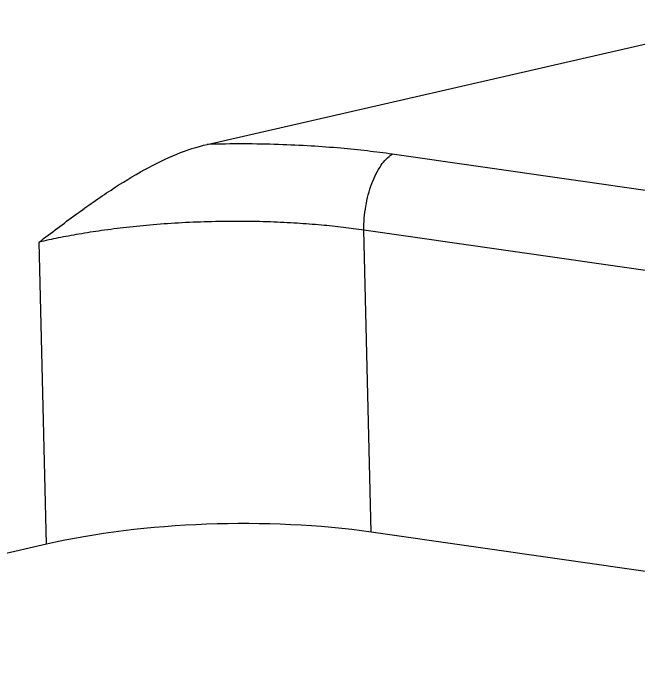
# Model space of a CAD drawing. Header units: millimetres. Extents: x 1034 to 1636, y -2154 to -1937.
# Drawn here: x 1110 to 1119.97, y -2057.61 to -2046.91 of the extents above; entities that cross this region are included whole.
import ezdxf

# ---------------------------------------------------------------- set-up
doc = ezdxf.new("R2010")
doc.units = ezdxf.units.MM

# ---------------------------------------------------------------- blocks, each defined once
blk = doc.blocks.new('*u3')
at = {"color": 7}
for p, q in [((15.46688597069181, -23.69421608241464), (24.57766232169195, -21.60588406341458)), ((24.88023764929187, -24.77966951551457), (18.41712067999197, -23.85104290431445)), ((24.42795861579179, -25.99084803751452), (17.96484112489179, -25.06222135141456)), ((18.08265413469178, -29.87873622501456), (17.96484112489179, -25.06222135141456)), ((12.90231969769184, -30.07003491241449), (12.78449854749192, -25.25352661021452)), ((24.5457711039918, -30.80736283621445), (18.08265413469178, -29.87873622501456)), ((12.90231969769184, -30.07003491241449), (3.132107584391747, -32.30951989171444))]:
    blk.add_line(p, q, dxfattribs=at)
blk.add_ellipse((15.71270568609191, -31.27595158541453), major_axis=(4.9986443317, 0.1165522752), ratio=0.3059277794, start_param=1.0697146122, end_param=2.1607253548, dxfattribs=at)
for points, start_tangent, end_tangent in [([(12.78449854749192, -25.25352661021452), (13.37252947539184, -24.81250226181464), (13.93194039649188, -24.42213003311463), (14.46979229479189, -24.0962852743146), (14.98274917709182, -23.85002603851444), (15.46688596729189, -23.6942160826145)], (0.7959344799484454, 0.6053827744734716), (0.9747214227792356, 0.2234236960915801)), ([(18.41712067999197, -23.85104290431445), (18.01980038069189, -23.79963605181456), (17.59504797809188, -23.75639108521455), (17.12355018159178, -23.7213004492146), (16.60437489859191, -23.6972217728146), (16.04521201659179, -23.68739942281445), (15.46688597069181, -23.69421608241464)], (-0.9898349968291144, 0.1422205296443068), (-0.9996474168406938, -0.02655262705888244)), ([(17.96484164649189, -25.06222142631441), (17.99537929239182, -24.68122589041445), (18.09173544849182, -24.31826481781445), (18.23962451689181, -24.02715036731456), (18.41712067999197, -23.85104290431445)], (-0.01281188744022162, 0.9999179244019077), (0.8615735066119125, 0.5076328325713904)), ([(17.96484112489179, -25.06222135041457), (17.63722907809188, -25.01895197551448), (17.28747394169193, -24.98244760771445), (16.89975235809186, -24.95264490031445), (16.47300976799181, -24.93185527041442), (16.01318588979188, -24.92275090381463), (15.53667700459187, -24.92736017481457), (15.06278185269184, -24.94597915591453), (14.60663916259182, -24.97734159941456), (14.17778709549179, -25.01936990451463), (13.78096530029188, -25.06981684491461), (13.41902359399182, -25.1263813228145), (13.0913419841919, -25.1872145539146), (12.7844984381918, -25.25352214081454)], (-0.9894468442293678, 0.1448963161869393), (-0.9740888125544728, -0.226165835740541))]:
    blk.add_spline(points, degree=3, dxfattribs=dict(at, start_tangent=start_tangent, end_tangent=end_tangent))

msp = doc.modelspace()

# ---------------------------------------------------------------- block references
msp.add_blockref('*u3', (1097.623979550097, -2025.299985094522))

doc.saveas('drawing.dxf')
